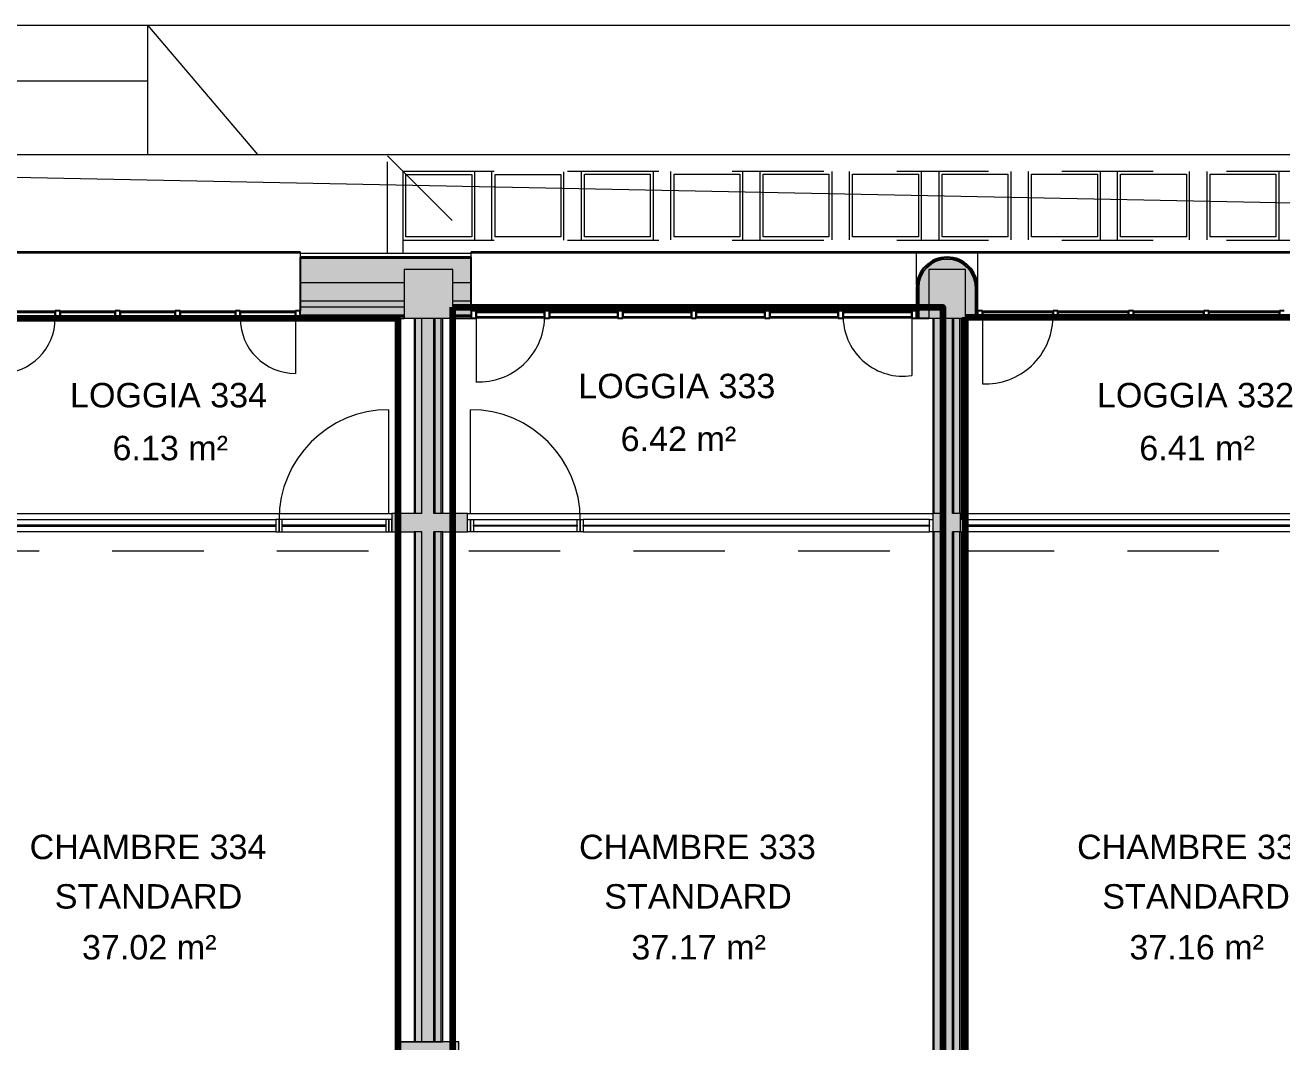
# Model space of a CAD drawing. Header units: metres. Extents: x -227.9 to -140, y 38 to 92.1.
# Drawn here: x -205.37 to -195.08, y 83.81 to 92.14 of the extents above; entities that cross this region are included whole.
import ezdxf

# ---------------------------------------------------------------- set-up
doc = ezdxf.new("R2010")
doc.units = ezdxf.units.M
doc.linetypes.add('JIS_02_0.7', pattern=[1.35, 0.75, -0.6])
for name, color, linetype, lineweight in [('A-AREA-IDEN', 7, 'Continuous', 9), ('A-COLS', 7, 'Continuous', 5), ('A-FLOR', 7, 'Continuous', 5), ('A-GLAZ', 7, 'Continuous', 5), ('A-WALL', 7, 'Continuous', 5), ('A-WALL-PATT', 7, 'Continuous', 13), ('I-WALL', 7, 'Continuous', 5), ('Q-SPCQ', 7, 'Continuous', 5), ('S-COLS', 7, 'Continuous', 5)]:
    doc.layers.add(name, color=color, linetype=linetype, lineweight=lineweight)
doc.layers.add('A-DETL', color=94, linetype='Continuous', lineweight=5, true_color=0x00a600)
doc.layers.add('A-DETL-MBND', color=9, linetype='Continuous', lineweight=5, true_color=0xc0c0c0)
doc.layers.add('Chambre', color=40, linetype='Continuous')
doc.styles.add('Arial_1', font='arial.ttf', dxfattribs={"height": 0.2})

msp = doc.modelspace()

# ---------------------------------------------------------------- hatches: boundary and pattern name
at = {"layer": 'A-COLS', "true_color": 0x808080}
for points in [[(-197.569, 89.74), (-197.569, 89.99), (-197.575, 90.046), (-197.594, 90.099), (-197.624, 90.146), (-197.663, 90.186), (-197.711, 90.216), (-197.764, 90.234), (-197.819, 90.24), (-197.875, 90.234), (-197.928, 90.216), (-197.975, 90.186), (-198.015, 90.146), (-198.044, 90.099), (-198.063, 90.046), (-198.069, 89.99), (-198.069, 89.74), (-198.054, 89.74), (-198.054, 89.99), (-198.048, 90.043), (-198.031, 90.092), (-198.003, 90.137), (-197.966, 90.174), (-197.921, 90.202), (-197.871, 90.219), (-197.819, 90.225), (-197.767, 90.219), (-197.717, 90.202), (-197.673, 90.174), (-197.635, 90.137), (-197.607, 90.092), (-197.59, 90.043), (-197.584, 89.99), (-197.584, 89.74)], [(-197.584, 89.74), (-197.584, 89.99), (-197.59, 90.043), (-197.607, 90.092), (-197.635, 90.137), (-197.673, 90.174), (-197.717, 90.202), (-197.767, 90.219), (-197.819, 90.225), (-197.871, 90.219), (-197.921, 90.202), (-197.969, 90.171), (-198.003, 90.137), (-198.031, 90.092), (-198.048, 90.043), (-198.054, 89.99), (-198.054, 89.74), (-197.969, 89.74), (-197.969, 90.14), (-197.669, 90.14), (-197.669, 89.74), (-197.641, 89.74)]]:
    msp.add_hatch(color=8, dxfattribs=at).paths.add_polyline_path(points)
at = {"layer": 'A-WALL', "true_color": 0x808080}
h = msp.add_hatch(color=8, dxfattribs=at)
h.paths.add_polyline_path([(-169.889, 89.766), (-169.889, 90.24), (-170.852, 90.24), (-170.852, 90.23), (-169.899, 90.23), (-169.899, 89.766)])
h.paths.add_polyline_path([(-219.476, 89.766), (-219.476, 90.23), (-218.195, 90.23), (-218.195, 90.24), (-219.486, 90.24), (-219.486, 89.766)])
h.paths.add_polyline_path([(-172.979, 90.23), (-172.152, 90.23), (-172.152, 90.24), (-172.979, 90.24)])
h.paths.add_polyline_path([(-180.119, 90.23), (-180.119, 90.24), (-181.519, 90.24), (-181.519, 90.23), (-180.784, 90.23)])
h.paths.add_polyline_path([(-184.895, 90.23), (-184.019, 90.23), (-184.019, 90.24), (-185.419, 90.24), (-185.419, 90.23)])
h.paths.add_polyline_path([(-201.719, 90.23), (-201.719, 90.24), (-203.119, 90.24), (-203.119, 90.23), (-202.163, 90.23)])
h.paths.add_polyline_path([(-205.619, 90.23), (-205.619, 90.24), (-207.019, 90.24), (-207.019, 90.23), (-206.275, 90.23)])
h.paths.add_polyline_path([(-215.095, 90.23), (-214.119, 90.23), (-214.119, 90.24), (-215.095, 90.24)])
h = msp.add_hatch(color=8, dxfattribs=at)
h.paths.add_polyline_path([(-169.899, 90.03), (-169.899, 90.23), (-170.852, 90.23), (-170.852, 90.03), (-170.094, 90.03)])
h.paths.add_polyline_path([(-172.152, 90.03), (-172.152, 90.23), (-172.979, 90.23), (-172.979, 90.03), (-172.561, 90.03)])
h.paths.add_polyline_path([(-181.519, 90.03), (-180.119, 90.03), (-180.119, 90.23), (-181.519, 90.23), (-181.519, 90.112)])
h.paths.add_polyline_path([(-184.019, 90.03), (-184.019, 90.23), (-185.419, 90.23), (-185.419, 90.03), (-184.073, 90.03)])
h.paths.add_polyline_path([(-207.019, 90.03), (-205.619, 90.03), (-205.619, 90.23), (-207.019, 90.23), (-207.019, 90.112)])
h.paths.add_polyline_path([(-201.719, 90.03), (-201.719, 90.23), (-203.119, 90.23), (-203.119, 90.03), (-202.269, 90.03), (-202.269, 90.14), (-201.869, 90.14), (-201.869, 90.03)])
h.paths.add_polyline_path([(-214.497, 90.03), (-214.119, 90.03), (-214.119, 90.23), (-215.095, 90.23), (-215.095, 90.03)])
h.paths.add_polyline_path([(-219.476, 90.03), (-218.486, 90.03), (-218.486, 90.14), (-218.195, 90.14), (-218.195, 90.23), (-219.476, 90.23)])
h = msp.add_hatch(color=8, dxfattribs=at)
h.paths.add_polyline_path([(-170.094, 89.88), (-169.899, 89.88), (-169.899, 90.03), (-170.852, 90.03), (-170.852, 89.88)])
h.paths.add_polyline_path([(-172.152, 89.88), (-172.152, 90.03), (-172.979, 90.03), (-172.979, 89.88), (-172.561, 89.88)])
h.paths.add_polyline_path([(-180.119, 89.88), (-180.119, 90.03), (-181.519, 90.03), (-181.519, 89.88), (-180.844, 89.88), (-180.844, 89.89), (-180.294, 89.89), (-180.294, 89.88)])
h.paths.add_polyline_path([(-184.019, 89.88), (-184.019, 90.03), (-185.419, 90.03), (-185.419, 89.88), (-184.073, 89.88)])
h.paths.add_polyline_path([(-203.119, 89.88), (-202.269, 89.88), (-202.269, 90.03), (-203.119, 90.03)])
h.paths.add_polyline_path([(-201.869, 89.88), (-201.719, 89.88), (-201.719, 90.03), (-201.869, 90.03), (-201.869, 89.896)])
h.paths.add_polyline_path([(-214.497, 89.88), (-214.119, 89.88), (-214.119, 90.03), (-215.095, 90.03), (-215.095, 89.88)])
h.paths.add_polyline_path([(-206.275, 89.88), (-205.619, 89.88), (-205.619, 90.03), (-207.019, 90.03), (-207.019, 89.88)])
h.paths.add_polyline_path([(-218.486, 89.88), (-218.486, 90.03), (-219.476, 90.03), (-219.476, 89.88), (-218.609, 89.88)])
h = msp.add_hatch(color=8, dxfattribs=at)
h.paths.add_polyline_path([(-172.152, 89.83), (-172.152, 89.88), (-172.979, 89.88), (-172.979, 89.83), (-172.561, 89.83)])
h.paths.add_polyline_path([(-170.852, 89.83), (-169.899, 89.83), (-169.899, 89.88), (-170.852, 89.88)])
h.paths.add_polyline_path([(-185.419, 89.83), (-184.019, 89.83), (-184.019, 89.88), (-185.419, 89.88)])
h.paths.add_polyline_path([(-181.519, 89.83), (-180.844, 89.83), (-180.844, 89.88), (-181.519, 89.88)])
h.paths.add_polyline_path([(-180.119, 89.83), (-180.119, 89.88), (-180.294, 89.88), (-180.294, 89.83)])
h.paths.add_polyline_path([(-201.719, 89.83), (-201.719, 89.88), (-201.869, 89.88), (-201.869, 89.83)])
h.paths.add_polyline_path([(-202.986, 89.83), (-202.269, 89.83), (-202.269, 89.88), (-203.119, 89.88), (-203.119, 89.83)])
h.paths.add_polyline_path([(-205.619, 89.83), (-205.619, 89.88), (-207.019, 89.88), (-207.019, 89.83), (-206.275, 89.83)])
h.paths.add_polyline_path([(-215.095, 89.83), (-214.119, 89.83), (-214.119, 89.88), (-215.095, 89.88)])
h.paths.add_polyline_path([(-219.476, 89.83), (-218.486, 89.83), (-218.486, 89.88), (-219.476, 89.88)])
h = msp.add_hatch(color=8, dxfattribs=at)
h.paths.add_polyline_path([(-170.094, 89.766), (-169.899, 89.766), (-169.899, 89.83), (-170.852, 89.83), (-170.852, 89.766)])
h.paths.add_polyline_path([(-172.979, 89.766), (-172.152, 89.766), (-172.152, 89.83), (-172.979, 89.83), (-172.979, 89.8)])
h.paths.add_polyline_path([(-180.294, 89.766), (-180.119, 89.766), (-180.119, 89.83), (-180.294, 89.83), (-180.294, 89.774)])
h.paths.add_polyline_path([(-181.519, 89.766), (-180.844, 89.766), (-180.844, 89.83), (-181.519, 89.83), (-181.519, 89.8)])
h.paths.add_polyline_path([(-184.895, 89.766), (-184.019, 89.766), (-184.019, 89.83), (-185.419, 89.83), (-185.419, 89.766)])
h.paths.add_polyline_path([(-203.119, 89.766), (-202.269, 89.766), (-202.269, 89.83), (-203.119, 89.83), (-203.119, 89.8)])
h.paths.add_polyline_path([(-201.719, 89.766), (-201.719, 89.83), (-201.869, 89.83), (-201.869, 89.766)])
h.paths.add_polyline_path([(-206.275, 89.766), (-205.619, 89.766), (-205.619, 89.83), (-207.019, 89.83), (-207.019, 89.766)])
h.paths.add_polyline_path([(-214.497, 89.766), (-214.119, 89.766), (-214.119, 89.83), (-215.095, 89.83), (-215.095, 89.766)])
h.paths.add_polyline_path([(-218.486, 89.766), (-218.486, 89.83), (-219.476, 89.83), (-219.476, 89.766), (-218.609, 89.766)])
at = {"layer": 'A-WALL-PATT', "lineweight": 5, "true_color": 0x808080}
h = msp.add_hatch(color=8, dxfattribs=at)
h.paths.add_polyline_path([(-169.889, 89.753), (-169.889, 89.766), (-170.852, 89.766), (-170.852, 89.753), (-170.094, 89.753)])
h.paths.add_polyline_path([(-172.152, 89.753), (-172.152, 89.766), (-172.979, 89.766), (-172.979, 89.753), (-172.561, 89.753)])
h.paths.add_polyline_path([(-185.419, 89.753), (-184.019, 89.753), (-184.019, 89.766), (-185.419, 89.766)])
h.paths.add_polyline_path([(-181.519, 89.753), (-180.844, 89.753), (-180.844, 89.766), (-181.519, 89.766)])
h.paths.add_polyline_path([(-180.294, 89.753), (-180.119, 89.753), (-180.119, 89.766), (-180.294, 89.766), (-180.294, 89.755)])
h.paths.add_polyline_path([(-201.719, 89.753), (-201.719, 89.766), (-201.869, 89.766), (-201.869, 89.753)])
h.paths.add_polyline_path([(-203.119, 89.753), (-202.269, 89.753), (-202.269, 89.766), (-203.119, 89.766)])
h.paths.add_polyline_path([(-205.619, 89.753), (-205.619, 89.766), (-207.019, 89.766), (-207.019, 89.753), (-206.275, 89.753)])
h.paths.add_polyline_path([(-218.486, 89.753), (-218.486, 89.766), (-219.486, 89.766), (-219.486, 89.753), (-218.609, 89.753)])
h.paths.add_polyline_path([(-215.095, 89.753), (-214.119, 89.753), (-214.119, 89.766), (-215.095, 89.766)])
h = msp.add_hatch(color=8, dxfattribs=at)
h.paths.add_polyline_path([(-170.094, 89.74), (-169.889, 89.74), (-169.889, 89.753), (-170.852, 89.753), (-170.852, 89.74)])
h.paths.add_polyline_path([(-172.152, 89.74), (-172.152, 89.753), (-172.979, 89.753), (-172.979, 89.74), (-172.561, 89.74)])
h.paths.add_polyline_path([(-180.119, 89.74), (-180.119, 89.753), (-180.294, 89.753), (-180.294, 89.74)])
h.paths.add_polyline_path([(-181.519, 89.74), (-180.844, 89.74), (-180.844, 89.753), (-181.519, 89.753)])
h.paths.add_polyline_path([(-184.019, 89.74), (-184.019, 89.753), (-185.419, 89.753), (-185.419, 89.74), (-184.073, 89.74)])
h.paths.add_polyline_path([(-202.986, 89.74), (-202.269, 89.74), (-202.269, 89.753), (-203.119, 89.753), (-203.119, 89.74)])
h.paths.add_polyline_path([(-201.719, 89.74), (-201.719, 89.753), (-201.869, 89.753), (-201.869, 89.74)])
h.paths.add_polyline_path([(-207.019, 89.74), (-205.619, 89.74), (-205.619, 89.753), (-207.019, 89.753)])
h.paths.add_polyline_path([(-214.119, 89.74), (-214.119, 89.753), (-215.095, 89.753), (-215.095, 89.74), (-214.497, 89.74)])
h.paths.add_polyline_path([(-218.486, 89.74), (-218.486, 89.753), (-219.486, 89.753), (-219.486, 89.74), (-218.609, 89.74)])
at = {"layer": 'A-WALL-PATT', "lineweight": 5, "true_color": 0xaaaaaa}
h = msp.add_hatch(color=253, dxfattribs=at)
h.paths.add_polyline_path([(-202.024, 83.814), (-202.014, 83.814), (-202.014, 87.991), (-202.024, 87.991), (-202.024, 84.218)])
h.paths.add_polyline_path([(-202.014, 88.141), (-202.014, 89.74), (-202.024, 89.74), (-202.024, 88.141)])
h = msp.add_hatch(color=253, dxfattribs=at)
h.paths.add_polyline_path([(-197.774, 79.652), (-197.764, 79.652), (-197.764, 81.115), (-197.774, 81.115), (-197.774, 79.715)])
h.paths.add_polyline_path([(-197.764, 81.215), (-197.764, 82.365), (-197.774, 82.365), (-197.774, 81.215)])
h.paths.add_polyline_path([(-197.764, 82.465), (-197.764, 87.991), (-197.774, 87.991), (-197.774, 82.465)])
h.paths.add_polyline_path([(-197.774, 88.141), (-197.764, 88.141), (-197.764, 89.74), (-197.774, 89.74), (-197.774, 88.236)])
at = {"layer": 'I-WALL', "true_color": 0xaaaaaa}
h = msp.add_hatch(color=253, dxfattribs=at)
h.paths.add_polyline_path([(-202.174, 83.814), (-202.174, 87.991), (-202.187, 87.991), (-202.187, 83.814)])
h.paths.add_polyline_path([(-202.174, 88.141), (-202.174, 89.74), (-202.187, 89.74), (-202.187, 88.141)])
h = msp.add_hatch(color=253, dxfattribs=at)
h.paths.add_polyline_path([(-202.163, 83.814), (-202.124, 83.814), (-202.124, 87.991), (-202.174, 87.991), (-202.174, 83.814)])
h.paths.add_polyline_path([(-202.124, 88.141), (-202.124, 89.74), (-202.174, 89.74), (-202.174, 88.141), (-202.163, 88.141)])
for points in [[(-202.024, 83.814), (-202.024, 89.74), (-202.124, 89.74), (-202.124, 83.814)], [(-197.874, 79.652), (-197.774, 79.652), (-197.774, 89.74), (-197.874, 89.74), (-197.874, 79.702)]]:
    msp.add_hatch(color=253, dxfattribs=at).paths.add_polyline_path(points)
h = msp.add_hatch(color=253, dxfattribs=at)
h.paths.add_polyline_path([(-201.964, 83.814), (-201.964, 87.991), (-202.014, 87.991), (-202.014, 83.814)])
h.paths.add_polyline_path([(-202.014, 88.141), (-201.964, 88.141), (-201.964, 89.74), (-202.014, 89.74), (-202.014, 88.504)])
h = msp.add_hatch(color=253, dxfattribs=at)
h.paths.add_polyline_path([(-201.951, 83.814), (-201.951, 87.991), (-201.964, 87.991), (-201.964, 83.814)])
h.paths.add_polyline_path([(-201.964, 88.141), (-201.951, 88.141), (-201.951, 89.74), (-201.964, 89.74), (-201.964, 88.504)])
h = msp.add_hatch(color=253, dxfattribs=at)
h.paths.add_polyline_path([(-197.937, 79.715), (-197.924, 79.715), (-197.924, 81.115), (-197.937, 81.115), (-197.937, 79.931)])
h.paths.add_polyline_path([(-197.924, 81.215), (-197.924, 82.365), (-197.937, 82.365), (-197.937, 81.215)])
h.paths.add_polyline_path([(-197.937, 82.465), (-197.924, 82.465), (-197.924, 87.991), (-197.937, 87.991), (-197.937, 83.146)])
h.paths.add_polyline_path([(-197.937, 88.141), (-197.924, 88.141), (-197.924, 89.74), (-197.937, 89.74), (-197.937, 88.236)])
h = msp.add_hatch(color=253, dxfattribs=at)
h.paths.add_polyline_path([(-197.874, 79.702), (-197.874, 81.115), (-197.924, 81.115), (-197.924, 79.702)])
h.paths.add_polyline_path([(-197.874, 81.215), (-197.874, 82.365), (-197.924, 82.365), (-197.924, 81.215)])
h.paths.add_polyline_path([(-197.874, 82.465), (-197.874, 87.991), (-197.924, 87.991), (-197.924, 82.465)])
h.paths.add_polyline_path([(-197.924, 88.141), (-197.874, 88.141), (-197.874, 89.74), (-197.924, 89.74), (-197.924, 88.236)])
h = msp.add_hatch(color=253, dxfattribs=at)
h.paths.add_polyline_path([(-197.714, 79.702), (-197.714, 81.115), (-197.764, 81.115), (-197.764, 79.702)])
h.paths.add_polyline_path([(-197.764, 81.215), (-197.714, 81.215), (-197.714, 82.365), (-197.764, 82.365), (-197.764, 82.074)])
h.paths.add_polyline_path([(-197.714, 82.465), (-197.714, 87.991), (-197.764, 87.991), (-197.764, 82.465)])
h.paths.add_polyline_path([(-197.714, 88.141), (-197.714, 89.74), (-197.764, 89.74), (-197.764, 88.141)])
h = msp.add_hatch(color=253, dxfattribs=at)
h.paths.add_polyline_path([(-197.701, 79.715), (-197.701, 81.115), (-197.714, 81.115), (-197.714, 79.715)])
h.paths.add_polyline_path([(-197.714, 81.215), (-197.701, 81.215), (-197.701, 82.365), (-197.714, 82.365), (-197.714, 82.074)])
h.paths.add_polyline_path([(-197.714, 82.465), (-197.701, 82.465), (-197.701, 87.991), (-197.714, 87.991), (-197.714, 83.146)])
h.paths.add_polyline_path([(-197.714, 88.141), (-197.701, 88.141), (-197.701, 89.74), (-197.714, 89.74), (-197.714, 88.236)])
h = msp.add_hatch(color=253, dxfattribs=at)
h.paths.add_polyline_path([(-202.124, 87.991), (-202.124, 88.141), (-202.368, 88.141), (-202.368, 87.991), (-202.163, 87.991)])
h.paths.add_polyline_path([(-206.181, 87.991), (-206.024, 87.991), (-206.024, 88.141), (-206.254, 88.141), (-206.254, 87.991), (-206.194, 87.991)])
h = msp.add_hatch(color=253, dxfattribs=at)
h.paths.add_polyline_path([(-197.937, 87.991), (-197.874, 87.991), (-197.874, 88.141), (-197.937, 88.141)])
h.paths.add_polyline_path([(-201.964, 87.991), (-201.75, 87.991), (-201.75, 88.141), (-202.024, 88.141), (-202.024, 87.991), (-202.014, 87.991)])
h = msp.add_hatch(color=253, dxfattribs=at)
h.paths.add_polyline_path([(-193.624, 87.991), (-193.624, 88.141), (-193.694, 88.141), (-193.694, 87.991), (-193.674, 87.991)])
h.paths.add_polyline_path([(-197.708, 87.991), (-197.708, 88.141), (-197.774, 88.141), (-197.774, 87.991), (-197.714, 87.991)])
at = {"layer": 'S-COLS', "lineweight": 9, "true_color": 0x808080}
for points in [[(-201.869, 89.74), (-201.869, 90.14), (-202.269, 90.14), (-202.269, 89.74), (-202.163, 89.74)], [(-197.669, 89.74), (-197.669, 90.14), (-197.969, 90.14), (-197.969, 89.74)]]:
    msp.add_hatch(color=8, dxfattribs=at).paths.add_polyline_path(points)
at = {"layer": 'S-COLS', "true_color": 0x808080}
msp.add_hatch(color=8, dxfattribs=at).paths.add_polyline_path([(-202.319, 83.314), (-201.819, 83.314), (-201.819, 83.814), (-202.319, 83.814)])

# ---------------------------------------------------------------- linework, layer by layer
at = {"layer": 'A-COLS', "lineweight": 25}
for p, q in [((-198.069, 89.99), (-198.069, 89.8)), ((-198.054, 89.99), (-198.054, 89.74)), ((-198.054, 89.74), (-198.054, 89.99)), ((-197.584, 89.74), (-197.584, 89.99)), ((-197.584, 89.99), (-197.584, 89.74)), ((-197.569, 89.8), (-197.569, 89.99)), ((-198.069, 89.74), (-198.054, 89.74)), ((-198.054, 89.74), (-197.969, 89.74)), ((-197.669, 89.74), (-197.584, 89.74)), ((-197.584, 89.74), (-197.569, 89.74))]:
    msp.add_line(p, q, dxfattribs=at)
for radius in [0.25, 0.235, 0.235]:
    msp.add_arc((-197.819, 89.99), radius, 0, 180, dxfattribs=at)
at = {"layer": 'A-DETL', "color": 7}
msp.add_line((-214.859, 91.081), (-172.279, 91.081), dxfattribs=at)
at = {"layer": 'A-DETL', "color": 7, "linetype": 'JIS_02_0.7'}
msp.add_line((-202.405, 90.272), (-202.405, 91.081), dxfattribs=at)
at = {"layer": 'A-DETL', "color": 9, "linetype": 'JIS_02_0.7', "lineweight": 9, "true_color": 0xc0c0c0}
for p, q in [((-202.405, 91.071), (-201.606, 90.272)), ((-202.28, 90.945), (-184.862, 90.945)), ((-202.28, 90.94), (-202.28, 90.272)), ((-201.689, 90.38), (-201.689, 90.94)), ((-201.549, 90.38), (-201.549, 90.94)), ((-200.959, 90.38), (-200.959, 90.94)), ((-200.815, 90.381), (-200.815, 90.941)), ((-200.225, 90.381), (-200.225, 90.941)), ((-200.082, 90.381), (-200.082, 90.941)), ((-199.492, 90.381), (-199.492, 90.941)), ((-199.352, 90.381), (-199.352, 90.941)), ((-198.762, 90.381), (-198.762, 90.941)), ((-198.619, 90.381), (-198.619, 90.941)), ((-198.029, 90.381), (-198.029, 90.941)), ((-197.885, 90.381), (-197.885, 90.941)), ((-197.295, 90.381), (-197.295, 90.941)), ((-197.152, 90.381), (-197.152, 90.941)), ((-196.562, 90.381), (-196.562, 90.941)), ((-196.422, 90.381), (-196.422, 90.941)), ((-195.832, 90.381), (-195.832, 90.941)), ((-195.689, 90.381), (-195.689, 90.941)), ((-195.099, 90.381), (-195.099, 90.941)), ((-202.253, 90.918), (-201.714, 90.918)), ((-202.253, 90.406), (-202.253, 90.918)), ((-201.714, 90.918), (-201.714, 90.406)), ((-201.523, 90.918), (-200.984, 90.918)), ((-201.523, 90.406), (-201.523, 90.918)), ((-200.984, 90.918), (-200.984, 90.406)), ((-200.79, 90.919), (-200.251, 90.919)), ((-200.79, 90.407), (-200.79, 90.919)), ((-200.251, 90.919), (-200.251, 90.407)), ((-200.056, 90.919), (-199.517, 90.919)), ((-200.056, 90.407), (-200.056, 90.919)), ((-199.517, 90.919), (-199.517, 90.407)), ((-199.327, 90.919), (-198.788, 90.919)), ((-199.327, 90.407), (-199.327, 90.919)), ((-198.788, 90.919), (-198.788, 90.407)), ((-198.593, 90.919), (-198.054, 90.919)), ((-198.593, 90.407), (-198.593, 90.919)), ((-198.054, 90.919), (-198.054, 90.407)), ((-197.86, 90.919), (-197.321, 90.919)), ((-197.86, 90.407), (-197.86, 90.919)), ((-197.321, 90.919), (-197.321, 90.407)), ((-197.126, 90.919), (-196.587, 90.919)), ((-197.126, 90.407), (-197.126, 90.919)), ((-196.587, 90.919), (-196.587, 90.407)), ((-196.397, 90.919), (-195.858, 90.919)), ((-196.397, 90.407), (-196.397, 90.919)), ((-195.858, 90.919), (-195.858, 90.407)), ((-195.663, 90.919), (-195.124, 90.919)), ((-195.663, 90.407), (-195.663, 90.919)), ((-195.124, 90.919), (-195.124, 90.407)), ((-202.28, 90.38), (-184.862, 90.38)), ((-201.714, 90.406), (-202.253, 90.406)), ((-200.984, 90.406), (-201.523, 90.406)), ((-200.251, 90.407), (-200.79, 90.407)), ((-199.517, 90.407), (-200.056, 90.407)), ((-198.788, 90.407), (-199.327, 90.407)), ((-198.054, 90.407), (-198.593, 90.407)), ((-197.321, 90.407), (-197.86, 90.407)), ((-196.587, 90.407), (-197.126, 90.407)), ((-195.858, 90.407), (-196.397, 90.407)), ((-195.124, 90.407), (-195.663, 90.407)), ((-206.01, 87.835), (-202.37, 87.835)), ((-201.739, 87.835), (-197.937, 87.835)), ((-197.691, 87.835), (-193.694, 87.835))]:
    msp.add_line(p, q, dxfattribs=at)
at = {"layer": 'A-DETL-MBND', "lineweight": 9}
for p, q in [((-218.195, 92.14), (-204.369, 92.14)), ((-204.369, 91.081), (-204.369, 92.14)), ((-203.467, 91.081), (-204.369, 92.14)), ((-204.369, 92.14), (-182.769, 92.14)), ((-217.74, 91.685), (-204.369, 91.685)), ((-175.106, 90.283), (-214.859, 91.081)), ((-214.859, 91.081), (-172.279, 91.081))]:
    msp.add_line(p, q, dxfattribs=at)
at = {"layer": 'A-FLOR'}
msp.add_line((-202.319, 83.814), (-202.187, 83.814), dxfattribs=at)
at = {"layer": 'A-GLAZ', "lineweight": 9}
for p, q in [((-203.119, 90.283), (-205.619, 90.283)), ((-203.119, 90.273), (-205.619, 90.273)), ((-203.119, 90.283), (-203.119, 90.273)), ((-203.119, 90.273), (-203.119, 90.24)), ((-198.069, 90.283), (-201.719, 90.283)), ((-201.719, 90.273), (-201.719, 90.283)), ((-201.719, 90.24), (-201.719, 90.273)), ((-198.069, 90.273), (-201.719, 90.273)), ((-193.819, 90.283), (-197.569, 90.283)), ((-193.819, 90.273), (-197.569, 90.273)), ((-198.069, 90.012), (-198.069, 89.99)), ((-197.569, 89.99), (-197.569, 90.012)), ((-205.579, 89.8), (-205.127, 89.8)), ((-205.087, 89.8), (-204.635, 89.8)), ((-204.595, 89.8), (-204.143, 89.8)), ((-204.103, 89.8), (-203.651, 89.8)), ((-203.611, 89.8), (-203.159, 89.8)), ((-201.679, 89.8), (-201.117, 89.8)), ((-201.077, 89.8), (-200.516, 89.8)), ((-200.476, 89.8), (-199.914, 89.8)), ((-199.874, 89.8), (-199.312, 89.8)), ((-199.272, 89.8), (-198.711, 89.8)), ((-198.671, 89.8), (-198.109, 89.8)), ((-197.529, 89.8), (-196.951, 89.8)), ((-196.911, 89.8), (-196.332, 89.8)), ((-196.292, 89.8), (-195.714, 89.8)), ((-195.674, 89.8), (-195.096, 89.8)), ((-205.127, 89.74), (-205.579, 89.74)), ((-204.635, 89.74), (-205.087, 89.74)), ((-204.143, 89.74), (-204.595, 89.74)), ((-203.651, 89.74), (-204.103, 89.74)), ((-203.159, 89.74), (-203.611, 89.74)), ((-203.159, 89.74), (-203.159, 89.288)), ((-201.117, 89.74), (-201.679, 89.74)), ((-201.679, 89.74), (-201.679, 89.219)), ((-200.516, 89.74), (-201.077, 89.74)), ((-199.914, 89.74), (-200.476, 89.74)), ((-199.312, 89.74), (-199.874, 89.74)), ((-198.711, 89.74), (-199.272, 89.74)), ((-198.109, 89.74), (-198.671, 89.74)), ((-198.109, 89.74), (-198.109, 89.271)), ((-196.951, 89.74), (-197.529, 89.74)), ((-197.529, 89.74), (-197.529, 89.202)), ((-196.332, 89.74), (-196.911, 89.74)), ((-195.714, 89.74), (-196.292, 89.74)), ((-195.096, 89.74), (-195.674, 89.74))]:
    msp.add_line(p, q, dxfattribs=at)
at = {"layer": 'A-GLAZ', "lineweight": 25}
for p, q in [((-205.087, 89.8), (-205.127, 89.8)), ((-205.127, 89.8), (-205.127, 89.74)), ((-205.087, 89.74), (-205.087, 89.8)), ((-204.595, 89.8), (-204.635, 89.8)), ((-204.635, 89.8), (-204.635, 89.74)), ((-204.595, 89.74), (-204.595, 89.8)), ((-204.103, 89.8), (-204.143, 89.8)), ((-204.143, 89.8), (-204.143, 89.74)), ((-204.103, 89.74), (-204.103, 89.8)), ((-203.611, 89.8), (-203.651, 89.8)), ((-203.651, 89.8), (-203.651, 89.74)), ((-203.611, 89.74), (-203.611, 89.8)), ((-203.119, 89.8), (-203.159, 89.8)), ((-203.159, 89.8), (-203.159, 89.74)), ((-203.119, 89.74), (-203.119, 89.8)), ((-201.679, 89.8), (-201.719, 89.8)), ((-201.719, 89.8), (-201.719, 89.74)), ((-201.679, 89.74), (-201.679, 89.8)), ((-201.077, 89.8), (-201.117, 89.8)), ((-201.117, 89.8), (-201.117, 89.74)), ((-201.077, 89.74), (-201.077, 89.8)), ((-200.476, 89.8), (-200.516, 89.8)), ((-200.516, 89.8), (-200.516, 89.74)), ((-200.476, 89.74), (-200.476, 89.8)), ((-199.874, 89.8), (-199.914, 89.8)), ((-199.914, 89.8), (-199.914, 89.74)), ((-199.874, 89.74), (-199.874, 89.8)), ((-199.272, 89.8), (-199.312, 89.8)), ((-199.312, 89.8), (-199.312, 89.74)), ((-199.272, 89.74), (-199.272, 89.8)), ((-198.671, 89.8), (-198.711, 89.8)), ((-198.711, 89.8), (-198.711, 89.74)), ((-198.671, 89.74), (-198.671, 89.8)), ((-198.069, 89.8), (-198.109, 89.8)), ((-198.109, 89.8), (-198.109, 89.74)), ((-198.069, 89.74), (-198.069, 89.8)), ((-197.529, 89.8), (-197.569, 89.8)), ((-197.569, 89.8), (-197.569, 89.74)), ((-197.529, 89.74), (-197.529, 89.8)), ((-196.911, 89.8), (-196.951, 89.8)), ((-196.951, 89.8), (-196.951, 89.74)), ((-196.911, 89.74), (-196.911, 89.8)), ((-196.292, 89.8), (-196.332, 89.8)), ((-196.332, 89.8), (-196.332, 89.74)), ((-196.292, 89.74), (-196.292, 89.8)), ((-195.674, 89.8), (-195.714, 89.8)), ((-195.714, 89.8), (-195.714, 89.74)), ((-195.674, 89.74), (-195.674, 89.8)), ((-195.056, 89.8), (-195.096, 89.8)), ((-195.096, 89.8), (-195.096, 89.74)), ((-205.127, 89.788), (-205.579, 89.788)), ((-205.579, 89.752), (-205.127, 89.752)), ((-205.127, 89.752), (-205.127, 89.788)), ((-205.127, 89.74), (-205.087, 89.74)), ((-204.635, 89.788), (-205.087, 89.788)), ((-205.087, 89.788), (-205.087, 89.752)), ((-205.087, 89.752), (-204.635, 89.752)), ((-204.635, 89.752), (-204.635, 89.788)), ((-204.635, 89.74), (-204.595, 89.74)), ((-204.143, 89.788), (-204.595, 89.788)), ((-204.595, 89.788), (-204.595, 89.752)), ((-204.595, 89.752), (-204.143, 89.752)), ((-204.143, 89.752), (-204.143, 89.788)), ((-204.143, 89.74), (-204.103, 89.74)), ((-203.651, 89.788), (-204.103, 89.788)), ((-204.103, 89.788), (-204.103, 89.752)), ((-204.103, 89.752), (-203.651, 89.752)), ((-203.651, 89.752), (-203.651, 89.788)), ((-203.651, 89.74), (-203.611, 89.74)), ((-203.159, 89.788), (-203.611, 89.788)), ((-203.611, 89.788), (-203.611, 89.752)), ((-203.611, 89.752), (-203.159, 89.752)), ((-203.159, 89.752), (-203.159, 89.788)), ((-203.159, 89.74), (-203.119, 89.74)), ((-201.719, 89.74), (-201.679, 89.74)), ((-201.117, 89.788), (-201.679, 89.788)), ((-201.679, 89.788), (-201.679, 89.752)), ((-201.679, 89.752), (-201.117, 89.752)), ((-201.117, 89.752), (-201.117, 89.788)), ((-201.117, 89.74), (-201.077, 89.74)), ((-200.516, 89.788), (-201.077, 89.788)), ((-201.077, 89.788), (-201.077, 89.752)), ((-201.077, 89.752), (-200.516, 89.752)), ((-200.516, 89.752), (-200.516, 89.788)), ((-200.516, 89.74), (-200.476, 89.74)), ((-199.914, 89.788), (-200.476, 89.788)), ((-200.476, 89.788), (-200.476, 89.752)), ((-200.476, 89.752), (-199.914, 89.752)), ((-199.914, 89.752), (-199.914, 89.788)), ((-199.914, 89.74), (-199.874, 89.74)), ((-199.312, 89.788), (-199.874, 89.788)), ((-199.874, 89.788), (-199.874, 89.752)), ((-199.874, 89.752), (-199.312, 89.752)), ((-199.312, 89.752), (-199.312, 89.788)), ((-199.312, 89.74), (-199.272, 89.74)), ((-198.711, 89.788), (-199.272, 89.788)), ((-199.272, 89.788), (-199.272, 89.752)), ((-199.272, 89.752), (-198.711, 89.752)), ((-198.711, 89.752), (-198.711, 89.788)), ((-198.711, 89.74), (-198.671, 89.74)), ((-198.109, 89.788), (-198.671, 89.788)), ((-198.671, 89.788), (-198.671, 89.752)), ((-198.671, 89.752), (-198.109, 89.752)), ((-198.109, 89.752), (-198.109, 89.788)), ((-198.109, 89.74), (-198.069, 89.74)), ((-197.569, 89.74), (-197.529, 89.74)), ((-196.951, 89.788), (-197.529, 89.788)), ((-197.529, 89.788), (-197.529, 89.752)), ((-197.529, 89.752), (-196.951, 89.752)), ((-196.951, 89.752), (-196.951, 89.788)), ((-196.951, 89.74), (-196.911, 89.74)), ((-196.332, 89.788), (-196.911, 89.788)), ((-196.911, 89.788), (-196.911, 89.752)), ((-196.911, 89.752), (-196.332, 89.752)), ((-196.332, 89.752), (-196.332, 89.788)), ((-196.332, 89.74), (-196.292, 89.74)), ((-195.714, 89.788), (-196.292, 89.788)), ((-196.292, 89.788), (-196.292, 89.752)), ((-196.292, 89.752), (-195.714, 89.752)), ((-195.714, 89.752), (-195.714, 89.788)), ((-195.714, 89.74), (-195.674, 89.74)), ((-195.096, 89.788), (-195.674, 89.788)), ((-195.674, 89.788), (-195.674, 89.752)), ((-195.674, 89.752), (-195.096, 89.752)), ((-195.096, 89.752), (-195.096, 89.788)), ((-195.096, 89.74), (-195.056, 89.74))]:
    msp.add_line(p, q, dxfattribs=at)
at = {"layer": 'A-GLAZ'}
for p, q in [((-202.393, 88.141), (-202.393, 88.991)), ((-201.725, 88.141), (-201.725, 88.991)), ((-205.999, 88.091), (-203.318, 88.091)), ((-202.418, 88.091), (-203.268, 88.091)), ((-201.7, 88.091), (-200.85, 88.091)), ((-197.962, 88.091), (-200.8, 88.091)), ((-197.683, 88.091), (-194.644, 88.091)), ((-203.318, 87.991), (-205.999, 87.991)), ((-203.268, 87.991), (-202.418, 87.991)), ((-200.85, 87.991), (-201.7, 87.991)), ((-200.8, 87.991), (-197.962, 87.991)), ((-194.644, 87.991), (-197.683, 87.991))]:
    msp.add_line(p, q, dxfattribs=at)
at = {"layer": 'A-GLAZ', "lineweight": 13}
for p, q in [((-203.293, 88.091), (-203.318, 88.091)), ((-203.318, 88.091), (-203.318, 87.991)), ((-203.268, 88.091), (-203.293, 88.091)), ((-203.293, 88.091), (-203.293, 87.991)), ((-203.293, 87.991), (-203.293, 88.091)), ((-203.268, 87.991), (-203.268, 88.091)), ((-202.393, 88.091), (-202.418, 88.091)), ((-202.418, 88.091), (-202.418, 87.991)), ((-202.393, 87.991), (-202.393, 88.091)), ((-202.368, 88.091), (-202.393, 88.091)), ((-202.393, 88.091), (-202.393, 87.991)), ((-202.368, 87.991), (-202.368, 88.091)), ((-201.75, 87.991), (-201.75, 88.091)), ((-201.75, 88.091), (-201.725, 88.091)), ((-201.725, 87.991), (-201.725, 88.091)), ((-201.725, 88.091), (-201.7, 88.091)), ((-201.725, 88.091), (-201.725, 87.991)), ((-201.7, 88.091), (-201.7, 87.991)), ((-200.85, 87.991), (-200.85, 88.091)), ((-200.85, 88.091), (-200.825, 88.091)), ((-200.825, 88.091), (-200.825, 87.991)), ((-200.825, 88.091), (-200.8, 88.091)), ((-200.825, 87.991), (-200.825, 88.091)), ((-200.8, 88.091), (-200.8, 87.991)), ((-197.962, 88.091), (-197.937, 88.091)), ((-197.962, 87.991), (-197.962, 88.091)), ((-197.937, 88.091), (-197.937, 87.991)), ((-197.683, 88.091), (-197.708, 88.091)), ((-197.708, 88.091), (-197.708, 87.991)), ((-197.683, 87.991), (-197.683, 88.091)), ((-203.318, 88.046), (-205.999, 88.046)), ((-205.999, 88.036), (-203.318, 88.036)), ((-203.318, 88.036), (-203.318, 88.046)), ((-203.318, 87.991), (-203.293, 87.991)), ((-203.293, 87.991), (-203.268, 87.991)), ((-202.418, 88.046), (-203.268, 88.046)), ((-203.268, 88.046), (-203.268, 88.036)), ((-203.268, 88.036), (-202.418, 88.036)), ((-202.418, 88.036), (-202.418, 88.046)), ((-202.418, 87.991), (-202.393, 87.991)), ((-202.393, 87.991), (-202.368, 87.991)), ((-201.725, 87.991), (-201.75, 87.991)), ((-201.7, 87.991), (-201.725, 87.991)), ((-201.7, 88.046), (-200.85, 88.046)), ((-201.7, 88.036), (-201.7, 88.046)), ((-200.85, 88.036), (-201.7, 88.036)), ((-200.85, 88.046), (-200.85, 88.036)), ((-200.825, 87.991), (-200.85, 87.991)), ((-200.8, 87.991), (-200.825, 87.991)), ((-200.8, 88.036), (-200.8, 88.046)), ((-200.8, 88.046), (-197.962, 88.046)), ((-197.962, 88.036), (-200.8, 88.036)), ((-197.962, 88.046), (-197.962, 88.036)), ((-197.937, 87.991), (-197.962, 87.991)), ((-197.708, 87.991), (-197.683, 87.991)), ((-194.644, 88.046), (-197.683, 88.046)), ((-197.683, 88.046), (-197.683, 88.036)), ((-197.683, 88.036), (-194.644, 88.036))]:
    msp.add_line(p, q, dxfattribs=at)
at = {"layer": 'A-GLAZ', "lineweight": 9}
for centre, radius, start, end in [((-205.579, 89.74), 0.452, 270, 0), ((-203.159, 89.74), 0.452, 180, 270), ((-201.655, 89.756), 0.538, 267.4166, 358.3113), ((-198.18, 89.756), 0.491, 181.8507, 278.3555), ((-197.505, 89.756), 0.554, 267.4943, 358.362)]:
    msp.add_arc(centre, radius, start, end, dxfattribs=at)
at = {"layer": 'A-GLAZ'}
for centre, start, end in [((-202.393, 88.091), 90, 180), ((-201.725, 88.091), 0, 90)]:
    msp.add_arc(centre, 0.9, start, end, dxfattribs=at)
at = {"layer": 'A-WALL', "lineweight": 13}
msp.add_line((-203.119, 90.272), (-201.719, 90.272), dxfattribs=at)
at = {"layer": 'A-WALL', "lineweight": 25}
for p, q in [((-201.719, 90.24), (-203.119, 90.24)), ((-203.119, 90.24), (-203.119, 89.8)), ((-201.719, 89.8), (-201.719, 90.24)), ((-203.119, 89.74), (-202.269, 89.74)), ((-201.869, 89.74), (-201.719, 89.74))]:
    msp.add_line(p, q, dxfattribs=at)
at = {"layer": 'A-WALL', "lineweight": 9}
for p, q in [((-201.719, 90.23), (-203.119, 90.23)), ((-202.269, 90.03), (-203.119, 90.03)), ((-201.719, 90.03), (-201.869, 90.03)), ((-202.269, 89.88), (-203.119, 89.88)), ((-202.269, 89.83), (-203.119, 89.83)), ((-201.719, 89.88), (-201.869, 89.88)), ((-201.719, 89.83), (-201.869, 89.83)), ((-202.269, 89.766), (-203.119, 89.766)), ((-202.269, 89.753), (-203.119, 89.753)), ((-201.719, 89.766), (-201.869, 89.766)), ((-201.719, 89.753), (-201.869, 89.753))]:
    msp.add_line(p, q, dxfattribs=at)
at = {"layer": 'A-WALL'}
for p, q in [((-202.174, 88.141), (-202.174, 89.74)), ((-202.124, 88.141), (-202.124, 89.74)), ((-202.024, 88.141), (-202.024, 89.74)), ((-202.014, 88.141), (-202.014, 89.74)), ((-201.964, 88.141), (-201.964, 89.74)), ((-197.924, 88.141), (-197.924, 89.74)), ((-197.874, 88.141), (-197.874, 89.74)), ((-197.774, 88.141), (-197.774, 89.74)), ((-197.764, 88.141), (-197.764, 89.74)), ((-197.714, 88.141), (-197.714, 89.74)), ((-202.124, 88.141), (-202.187, 88.141)), ((-201.951, 88.141), (-202.024, 88.141)), ((-197.874, 88.141), (-197.937, 88.141)), ((-197.708, 88.141), (-197.774, 88.141)), ((-202.124, 87.991), (-202.187, 87.991)), ((-202.174, 83.814), (-202.174, 87.991)), ((-202.124, 83.814), (-202.124, 87.991)), ((-202.024, 83.814), (-202.024, 87.991)), ((-201.951, 87.991), (-202.024, 87.991)), ((-202.014, 83.814), (-202.014, 87.991)), ((-201.964, 83.814), (-201.964, 87.991)), ((-197.874, 87.991), (-197.937, 87.991)), ((-197.924, 82.465), (-197.924, 87.991)), ((-197.874, 82.465), (-197.874, 87.991)), ((-197.774, 82.465), (-197.774, 87.991)), ((-197.708, 87.991), (-197.774, 87.991)), ((-197.764, 82.465), (-197.764, 87.991)), ((-197.714, 82.465), (-197.714, 87.991))]:
    msp.add_line(p, q, dxfattribs=at)
at = {"layer": 'Chambre', "lineweight": 140}
for points in [[(-201.869, 89.83), (-197.854, 89.83), (-197.854, 78.478), (-201.869, 78.478)], [(-206.024, 89.74), (-202.319, 89.74), (-202.319, 78.415), (-206.024, 78.415)], [(-197.669, 89.75), (-193.819, 89.75), (-193.819, 78.415), (-197.669, 78.415)]]:
    msp.add_lwpolyline(points, close=True, dxfattribs=at)
at = {"layer": 'I-WALL', "lineweight": 13}
for p, q in [((-202.187, 89.74), (-202.187, 88.141)), ((-201.951, 88.141), (-201.951, 89.74)), ((-197.937, 89.74), (-197.937, 82.465)), ((-197.701, 88.141), (-197.701, 89.74)), ((-202.187, 88.141), (-202.368, 88.141)), ((-202.368, 88.141), (-202.368, 87.991)), ((-201.75, 88.141), (-201.951, 88.141)), ((-201.75, 87.991), (-201.75, 88.141)), ((-197.708, 87.991), (-197.708, 88.141)), ((-197.708, 88.141), (-197.701, 88.141)), ((-202.368, 87.991), (-202.187, 87.991)), ((-202.187, 87.991), (-202.187, 83.814)), ((-201.951, 83.814), (-201.951, 87.991)), ((-201.951, 87.991), (-201.75, 87.991)), ((-197.701, 87.991), (-197.708, 87.991)), ((-197.701, 82.465), (-197.701, 87.991)), ((-202.187, 83.814), (-201.951, 83.814))]:
    msp.add_line(p, q, dxfattribs=at)
at = {"layer": 'I-WALL'}
for p, q in [((-206.024, 88.141), (-202.368, 88.141)), ((-201.75, 88.141), (-197.937, 88.141)), ((-197.701, 88.141), (-197.701, 88.091)), ((-197.701, 88.141), (-193.694, 88.141))]:
    msp.add_line(p, q, dxfattribs=at)
at = {"layer": 'Q-SPCQ', "color": 9, "lineweight": 9, "true_color": 0xc0c0c0}
for p, q in [((-197.569, 90.284), (-198.069, 90.284)), ((-198.069, 90.274), (-198.069, 90.284)), ((-198.069, 90.012), (-198.069, 90.274)), ((-197.569, 90.274), (-198.069, 90.274)), ((-197.569, 90.284), (-197.569, 90.274)), ((-197.569, 90.274), (-197.569, 90.012)), ((-198.069, 90.012), (-198.065, 90.041)), ((-197.573, 90.041), (-197.569, 90.012))]:
    msp.add_line(p, q, dxfattribs=at)
at = {"layer": 'Q-SPCQ', "color": 9, "lineweight": 9, "true_color": 0xc0c0c0, "flags": 128}
for points in [[(-197.973, 90.188), (-197.968, 90.191), (-197.94, 90.209)], [(-197.925, 90.217), (-197.922, 90.218), (-197.889, 90.231)], [(-197.873, 90.234), (-197.872, 90.235), (-197.819, 90.24), (-197.766, 90.235), (-197.765, 90.234)], [(-197.75, 90.231), (-197.716, 90.218), (-197.713, 90.217)], [(-197.698, 90.209), (-197.67, 90.191), (-197.666, 90.188)], [(-198.043, 90.102), (-198.038, 90.112), (-198.021, 90.138)], [(-198.013, 90.149), (-198.007, 90.156), (-197.985, 90.178)], [(-197.653, 90.178), (-197.631, 90.156), (-197.626, 90.149)], [(-197.617, 90.138), (-197.6, 90.112), (-197.595, 90.102)], [(-198.063, 90.05), (-198.059, 90.064), (-198.048, 90.092)], [(-197.59, 90.092), (-197.579, 90.064), (-197.575, 90.05)]]:
    msp.add_lwpolyline(points, dxfattribs=at)
at = {"layer": 'S-COLS', "lineweight": 9}
for p, q in [((-202.269, 90.14), (-202.269, 89.74)), ((-201.869, 90.14), (-202.269, 90.14)), ((-201.869, 89.74), (-201.869, 90.14)), ((-197.669, 90.14), (-197.969, 90.14)), ((-197.969, 90.14), (-197.969, 89.74)), ((-197.669, 89.74), (-197.669, 90.14)), ((-202.269, 89.74), (-201.869, 89.74)), ((-197.969, 89.74), (-197.669, 89.74)), ((-201.819, 83.814), (-202.319, 83.814)), ((-201.819, 83.314), (-201.819, 83.814))]:
    msp.add_line(p, q, dxfattribs=at)

# ---------------------------------------------------------------- texts
at = {"layer": 'A-AREA-IDEN', "color": 164, "true_color": 0x0029a5, "style": 'Arial_1'}
for s, p in [('LOGGIA 333', (-200.841, 89.085)), ('LOGGIA 334', (-205.006, 89.01)), ('LOGGIA 332', (-196.591, 89.01)), ('6.13 m²', (-204.658, 88.577)), ('6.42 m²', (-200.494, 88.652)), ('6.41 m²', (-196.244, 88.577)), ('CHAMBRE 334', (-205.337, 85.31)), ('CHAMBRE 333', (-200.835, 85.31)), ('CHAMBRE 332', (-196.754, 85.31)), ('STANDARD', (-205.131, 84.905)), ('STANDARD', (-200.628, 84.905)), ('STANDARD', (-196.547, 84.905)), ('37.02 m²', (-204.908, 84.488)), ('37.17 m²', (-200.406, 84.488)), ('37.16 m²', (-196.325, 84.488))]:
    msp.add_text(s, height=0.2, dxfattribs=at).set_placement(p)

doc.saveas('drawing.dxf')
